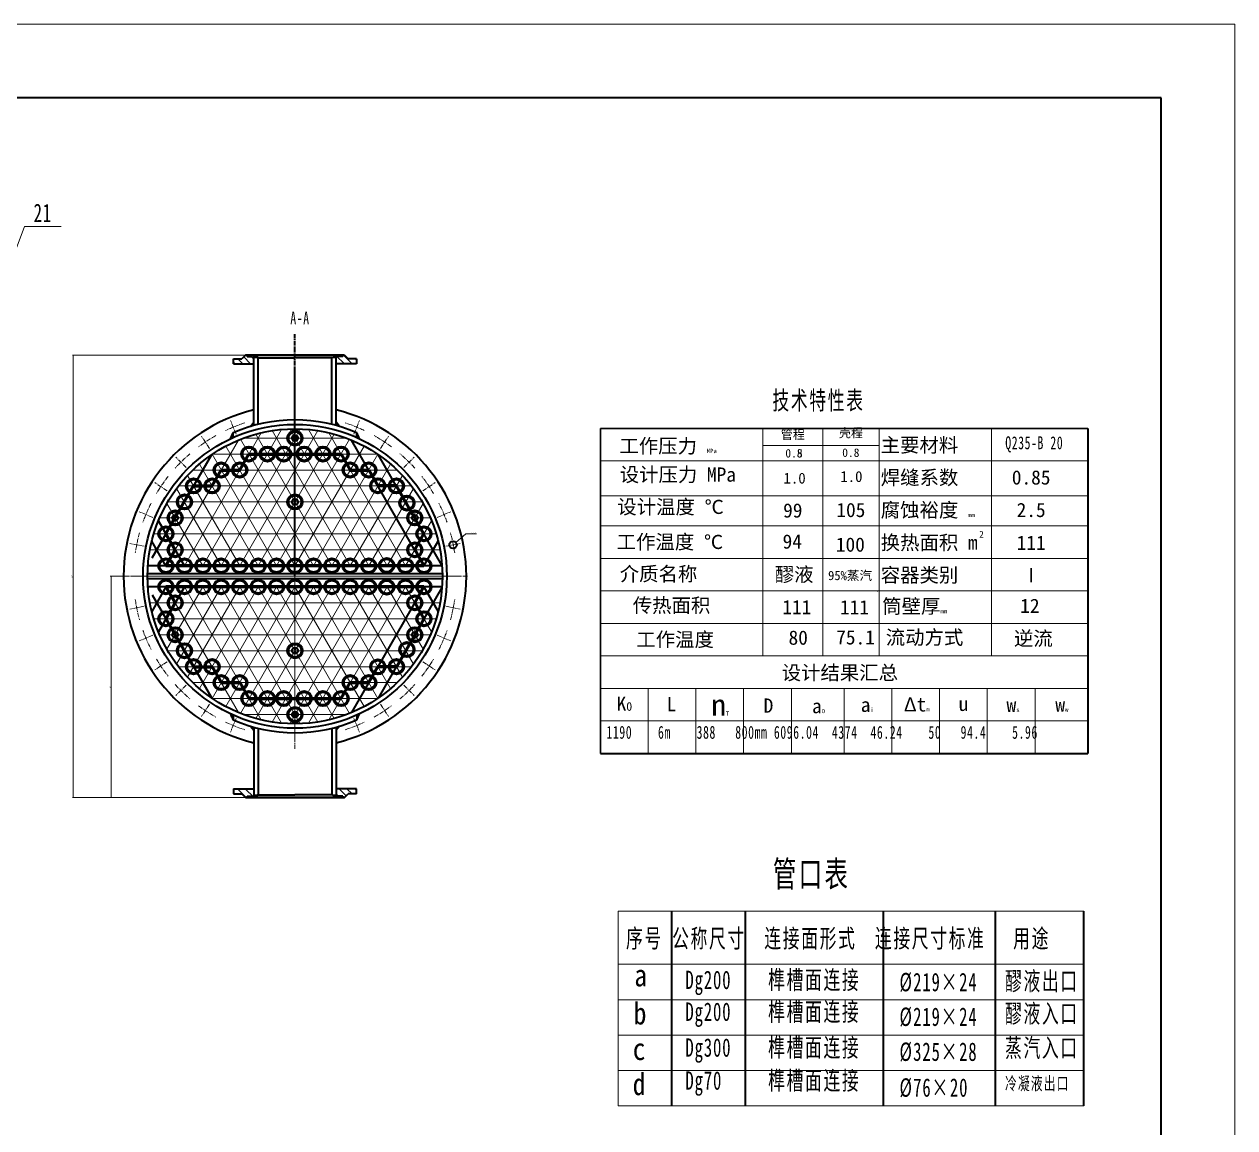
# Model space of a CAD drawing. Header units: millimetres. Extents: x -342 to 8068, y -807 to 5133.
# Drawn here: x 4784 to 8068, y 2140 to 5133 of the extents above; entities that cross this region are included whole.
import ezdxf

# ---------------------------------------------------------------- set-up
doc = ezdxf.new("R2010")
doc.units = ezdxf.units.MM
doc.linetypes.add('点画线', pattern=[18, 12, -2, 2, -2])
doc.layers.get('0').update_dxf_attribs({"lineweight": 35})
for name, color, linetype, lineweight, true_color in [('中心线层', 1, '点画线', 18, 0xff0000), ('剖面线层', 4, 'Continuous', 18, 0x00ffff), ('图层3', 2, 'Continuous', 30, 0xffff00), ('尺寸线层', 3, 'Continuous', 18, 0x00ff00), ('细实线', 7, 'Continuous', 18, 0x002699)]:
    doc.layers.add(name, color=color, linetype=linetype, lineweight=lineweight, true_color=true_color)
for name, color, linetype, lineweight in [('粗实线', 7, 'Continuous', 18), ('粗实线层', 7, 'Continuous', 35), ('细实线层', 7, 'Continuous', 18)]:
    doc.layers.add(name, color=color, linetype=linetype, lineweight=lineweight)
doc.styles.add('3.5', font='')
doc.styles.add('4', font='')
doc.styles.get("Standard").update_dxf_attribs({"font": 'txt.shx', "width": 0.85, "bigfont": 'gbcbig.shx'})
doc.styles.add('标准', font='', dxfattribs={"width": 0.667})
doc.styles.get('3.5').set_extended_font_data('宋体')
doc.styles.get('4').set_extended_font_data('宋体')
doc.styles.get('标准').set_extended_font_data('宋体')
doc.dimstyles.new('标准', dxfattribs={"dimtxt": 3.5, "dimasz": 4, "dimexe": 2, "dimexo": 0, "dimtad": 1, "dimdsep": 46, "dimtxsty": '标准', "dimcen": 0, "dimdle": 6, "dimazin": 2, "dimtfac": 0.707107, "dimtdec": 3, "dimtmove": 0, "dimatfit": 3, "dimfxl": 1, "dimtolj": 1, "dimlwd": -1, "dimlwe": -1, "dimarcsym": 1})
pattern_1 = [(45, (0, 0), (-2.1213203, 2.1213203), [])]

# ---------------------------------------------------------------- blocks, each defined once
blk = doc.blocks.new('*X25')
at = {"layer": '尺寸线层', "linetype": 'Continuous'}
for points in [[(4916.5, 4235.7), (4917, 4231.7), (4916, 4231.7)], [(4916.5, 3035.7), (4917, 3039.7), (4916, 3039.7)]]:
    blk.add_hatch(color=0, dxfattribs=at).paths.add_polyline_path(points, flags=0)
at = {"layer": '尺寸线层', "color": 0, "linetype": 'Continuous'}
for p, q in [((5518.2, 4235.7), (4914.5, 4235.7)), ((4916.5, 4235.7), (4916.5, 3035.7)), ((5518.2, 3035.7), (4914.5, 3035.7))]:
    blk.add_line(p, q, dxfattribs=at)
at = {"layer": '尺寸线层', "color": 0, "linetype": 'Continuous', "insert": (4914.1, 3635.7), "char_height": 3.5, "width": 11.456, "attachment_point": 5, "rotation": 90, "line_spacing_factor": 1.15057, "style": '标准'}
blk.add_mtext('\\T1.1;1200', dxfattribs=at)
blk = doc.blocks.new('*X26')
at = {"layer": '尺寸线层', "linetype": 'Continuous'}
for points in [[(5019.1, 3635.7), (5019.6, 3631.7), (5018.6, 3631.7)], [(5019.1, 3035.7), (5019.6, 3039.7), (5018.6, 3039.7)]]:
    blk.add_hatch(color=0, dxfattribs=at).paths.add_polyline_path(points, flags=0)
at = {"layer": '尺寸线层', "color": 0, "linetype": 'Continuous'}
for p, q in [((5050.2, 3635.7), (5017.1, 3635.7)), ((5019.1, 3635.7), (5019.1, 3035.7)), ((5384.2, 3035.7), (5017.1, 3035.7))]:
    blk.add_line(p, q, dxfattribs=at)
at = {"layer": '尺寸线层', "color": 0, "linetype": 'Continuous', "insert": (5016.7, 3335.7), "char_height": 3.5, "width": 8.592, "attachment_point": 5, "rotation": 90, "line_spacing_factor": 1.15057, "style": '标准'}
blk.add_mtext('\\T1.1;600', dxfattribs=at)
blk = doc.blocks.new('*X27')
at = {"layer": '尺寸线层', "linetype": 'Continuous'}
blk.add_hatch(color=0, dxfattribs=at).paths.add_polyline_path([(5954.5, 3727.5), (5957.2, 3730.5), (5957.8, 3729.8)], flags=0)
at = {"layer": '尺寸线层', "color": 0, "linetype": 'Continuous'}
for p, q in [((5954.5, 3727.5), (5981.7, 3751.2)), ((5981.7, 3751.2), (6010.4, 3751.2))]:
    blk.add_line(p, q, dxfattribs=at)
at = {"layer": '尺寸线层', "color": 0, "linetype": 'Continuous', "insert": (6003.8, 3753.6), "char_height": 3.5, "width": 19.675, "attachment_point": 5, "line_spacing_factor": 1.15057, "style": '标准'}
blk.add_mtext('\\T1.1;32×%%C20', dxfattribs=at)
blk = doc.blocks.new('*X57')
at = {"layer": '细实线层', "lineweight": 18}
h = blk.add_hatch(color=256, dxfattribs=at)
edge = h.paths.add_edge_path(flags=0)
edge.add_arc((0, 0), 5, 0, 360)
at = {"layer": '细实线层'}
for p, q in [((0, 0), (342.4, 914)), ((342.4, 914), (442.4, 914))]:
    blk.add_line(p, q, dxfattribs=at)
at = {"layer": '细实线层', "lineweight": 18, "insert": (392.4, 926), "char_height": 50, "width": 81.828, "attachment_point": 8, "line_spacing_factor": 1.15057, "style": '标准'}
blk.add_mtext('\\T1.1;21', dxfattribs=at)
blk = doc.blocks.new('*X89')
at = {"layer": '粗实线层'}
for p, q in [((400.5, 277), (-400.5, 277)), ((400.5, -277), (400.5, 277))]:
    blk.add_line(p, q, dxfattribs=at)
at = {"layer": '细实线层'}
for p, q in [((420.5, 297), (-420.5, 297)), ((420.5, -297), (420.5, 297))]:
    blk.add_line(p, q, dxfattribs=at)

msp = doc.modelspace()

# ---------------------------------------------------------------- hatches: boundary and pattern name
at = {"layer": '剖面线层'}
h = msp.add_hatch(dxfattribs=at)
h.set_pattern_fill('ANSI37', color=256, scale=0.01, style=0)
h.paths.add_polyline_path([(5418.168, 4228.007), (5413.075, 4231.267), (5406.168, 4235.688), (5406.168, 4228.007)], flags=0)
h = msp.add_hatch(dxfattribs=at)
h.set_pattern_fill('ANSI37', color=256, scale=0.01, style=0)
h.paths.add_polyline_path([(5618.168, 4228.007), (5623.262, 4231.267), (5630.168, 4235.688), (5630.168, 4228.007)], flags=0)
h = msp.add_hatch(dxfattribs=at)
h.set_pattern_fill('ANSI37', color=256, scale=0.01, style=0)
edge = h.paths.add_edge_path(flags=0)
edge.add_line((5397.757, 4042.231), (5401.499, 4047.142))
edge.add_line((5401.499, 4047.142), (5406.17, 4053.27))
edge.add_line((5406.17, 4053.27), (5406.17, 4044.628))
edge.add_arc((5518.168, 3635.688), 424, 105.316327, 106.498422)
h = msp.add_hatch(dxfattribs=at)
h.set_pattern_fill('ANSI37', color=256, scale=0.01, style=0)
edge = h.paths.add_edge_path(flags=0)
edge.add_line((5638.58, 4042.231), (5634.838, 4047.142))
edge.add_line((5634.838, 4047.142), (5630.167, 4053.27))
edge.add_line((5630.167, 4053.27), (5630.167, 4044.628))
edge.add_arc((5518.168, 3635.688), 424, 73.501578, 74.683673)
at = {"layer": '剖面线层', "lineweight": 35}
h = msp.add_hatch(dxfattribs=at)
h.set_pattern_fill('ANSI37', color=256, scale=0.01, style=0)
edge = h.paths.add_edge_path(flags=0)
edge.add_line((5343.106, 4008.645), (5344.473, 4011.637))
edge.add_line((5344.473, 4011.637), (5350.668, 4025.2))
edge.add_line((5350.668, 4025.2), (5350.668, 4012.102))
edge.add_arc((5518.168, 3635.688), 412, 113.988508, 115.144884)
h = msp.add_hatch(dxfattribs=at)
h.set_pattern_fill('UserPattern', color=256, scale=3, angle=45, style=0, pattern_type=0)
h.set_pattern_definition(pattern_1)
edge = h.paths.add_edge_path(flags=0)
edge.add_arc((5518.174, 4010.588), 8, 0, 360)
h = msp.add_hatch(dxfattribs=at)
h.set_pattern_fill('ANSI37', color=256, scale=0.01, style=0)
edge = h.paths.add_edge_path(flags=0)
edge.add_line((5693.231, 4008.645), (5691.864, 4011.637))
edge.add_line((5691.864, 4011.637), (5685.668, 4025.2))
edge.add_line((5685.668, 4025.2), (5685.668, 4012.102))
edge.add_arc((5518.168, 3635.688), 412, 64.855116, 66.011492)
h = msp.add_hatch(dxfattribs=at)
h.set_pattern_fill('ANSI37', color=256, scale=0.01, style=0)
edge = h.paths.add_edge_path(flags=0)
edge.add_line((5343.106, 3262.731), (5344.473, 3259.739))
edge.add_line((5344.473, 3259.739), (5350.668, 3246.176))
edge.add_line((5350.668, 3246.176), (5350.668, 3259.273))
edge.add_arc((5518.168, 3635.688), 412, 244.855116, 246.011492)
h = msp.add_hatch(dxfattribs=at)
h.set_pattern_fill('UserPattern', color=256, scale=3, angle=45, style=0, pattern_type=0)
h.set_pattern_definition(pattern_1)
edge = h.paths.add_edge_path(flags=0)
edge.add_arc((5518.174, 3260.788), 8, 0, 360)
h = msp.add_hatch(dxfattribs=at)
h.set_pattern_fill('ANSI37', color=256, scale=0.01, style=0)
edge = h.paths.add_edge_path(flags=0)
edge.add_line((5693.231, 3262.731), (5691.864, 3259.739))
edge.add_line((5691.864, 3259.739), (5685.668, 3246.176))
edge.add_line((5685.668, 3246.176), (5685.668, 3259.273))
edge.add_arc((5518.168, 3635.688), 412, 293.988508, 295.144884)
at = {"layer": '剖面线层'}
h = msp.add_hatch(dxfattribs=at)
h.set_pattern_fill('ANSI37', color=256, scale=0.01, style=0)
edge = h.paths.add_edge_path(flags=0)
edge.add_line((5397.757, 3229.145), (5401.499, 3224.234))
edge.add_line((5401.499, 3224.234), (5406.17, 3218.105))
edge.add_line((5406.17, 3218.105), (5406.17, 3226.747))
edge.add_arc((5518.168, 3635.688), 424, 253.501578, 254.683673)
h = msp.add_hatch(dxfattribs=at)
h.set_pattern_fill('ANSI37', color=256, scale=0.01, style=0)
edge = h.paths.add_edge_path(flags=0)
edge.add_line((5638.58, 3229.145), (5634.838, 3224.234))
edge.add_line((5634.838, 3224.234), (5630.167, 3218.105))
edge.add_line((5630.167, 3218.105), (5630.167, 3226.747))
edge.add_arc((5518.168, 3635.688), 424, 285.316327, 286.498422)
h = msp.add_hatch(dxfattribs=at)
h.set_pattern_fill('ANSI37', color=256, scale=0.01, style=0)
h.paths.add_polyline_path([(5418.168, 3043.369), (5413.075, 3040.109), (5406.168, 3035.688), (5406.168, 3043.369)], flags=0)
h = msp.add_hatch(dxfattribs=at)
h.set_pattern_fill('ANSI37', color=256, scale=0.01, style=0)
h.paths.add_polyline_path([(5618.168, 3043.369), (5623.262, 3040.109), (5630.168, 3035.688), (5630.168, 3043.369)], flags=0)

# ---------------------------------------------------------------- linework, layer by layer
for p, q in [((6540.964, 2199.689), (6540.964, 2727.689)), ((6740.456, 2199.689), (6740.456, 2727.689)), ((7114.67, 2199.689), (7114.67, 2727.689)), ((7418.532, 2199.689), (7418.532, 2727.689))]:
    msp.add_line(p, q)
at = {"layer": '中心线层', "lineweight": 35}
msp.add_line((5518.168, 4100.688), (5518.168, 4293.123), dxfattribs=at)
at = {"layer": '中心线层'}
for p, q in [((5518.168, 3167.688), (5518.168, 4193.744)), ((5518.168, 4052.794), (5518.168, 4092.931)), ((5518.168, 4076.554), (5518.168, 3194.821)), ((5358.549, 4021.043), (5343.189, 4058.126)), ((5677.788, 4021.043), (5693.148, 4058.126)), ((5286.437, 3982.499), (5264.138, 4015.872)), ((5540.174, 4010.588), (5496.174, 4010.588)), ((5529.174, 4010.588), (5507.174, 4010.588)), ((5518.168, 4035.688), (5518.168, 3235.688)), ((5518.174, 4032.588), (5518.174, 3988.588)), ((5518.174, 4021.588), (5518.174, 3999.588)), ((5749.9, 3982.499), (5772.199, 4015.872)), ((5223.23, 3930.626), (5194.848, 3959.008)), ((5813.107, 3930.626), (5841.489, 3959.008)), ((5171.358, 3867.419), (5137.984, 3889.719)), ((5864.979, 3867.419), (5898.353, 3889.719)), ((5518.168, 3859.388), (5518.168, 3815.388)), ((5132.813, 3795.307), (5095.73, 3810.667)), ((5193.17, 3816.088), (5193.17, 3772.088)), ((5540.168, 3837.388), (5496.168, 3837.388)), ((5843.168, 3816.092), (5843.168, 3772.092)), ((5903.524, 3795.307), (5940.607, 3810.667)), ((5215.17, 3794.088), (5171.17, 3794.088)), ((5865.168, 3794.092), (5821.168, 3794.092)), ((5109.077, 3717.061), (5069.711, 3724.892)), ((5927.26, 3717.061), (5966.626, 3724.892)), ((5986.168, 3635.688), (5050.168, 3635.688)), ((5959.035, 3635.688), (5077.302, 3635.688)), ((5918.168, 3635.688), (5118.168, 3635.688)), ((5109.077, 3554.315), (5069.711, 3546.484)), ((5927.26, 3554.315), (5966.626, 3546.484)), ((5193.17, 3455.287), (5193.17, 3499.287)), ((5843.168, 3455.284), (5843.168, 3499.284)), ((5132.813, 3476.068), (5095.73, 3460.708)), ((5215.17, 3477.287), (5171.17, 3477.287)), ((5518.168, 3411.988), (5518.168, 3455.988)), ((5865.168, 3477.284), (5821.168, 3477.284)), ((5903.524, 3476.068), (5940.607, 3460.708)), ((5540.168, 3433.988), (5496.168, 3433.988)), ((5171.358, 3403.956), (5137.984, 3381.657)), ((5864.979, 3403.956), (5898.353, 3381.657)), ((5223.23, 3340.75), (5194.848, 3312.368)), ((5813.107, 3340.75), (5841.489, 3312.368)), ((5286.437, 3288.877), (5264.138, 3255.504)), ((5749.9, 3288.877), (5772.199, 3255.504)), ((5540.174, 3260.788), (5496.174, 3260.788)), ((5518.174, 3238.788), (5518.174, 3282.788)), ((5358.549, 3250.332), (5343.189, 3213.25)), ((5677.788, 3250.332), (5693.148, 3213.25))]:
    msp.add_line(p, q, dxfattribs=at)
at = {"layer": '中心线层', "lineweight": 18}
for start, end in [(108.081845, 115.442255), (64.557745, 71.918155), (119.331845, 126.692255), (53.307745, 60.668155), (130.581845, 137.942255), (42.057745, 49.418155), (141.831845, 149.192255), (30.807745, 38.168155), (153.081845, 160.442255), (19.557745, 26.918155), (164.331845, 171.692255), (8.307745, 15.668155), (188.307745, 195.668155), (344.331845, 351.692255), (199.557745, 206.918155), (333.081845, 340.442255), (210.807745, 218.168155), (321.831845, 329.192255), (222.057745, 229.418155), (310.581845, 317.942255), (233.307745, 240.668155), (299.331845, 306.692255), (244.557745, 251.918155), (288.081845, 295.442255)]:
    msp.add_arc((5518.168, 3635.688), 437.867, start, end, dxfattribs=at)
at = {"layer": '剖面线层'}
for p, q in [((5355.467, 4211.688), (5351.168, 4215.986)), ((5376.68, 4211.688), (5362.68, 4225.688)), ((5397.893, 4211.688), (5379.031, 4230.55)), ((5406.168, 4224.626), (5399.107, 4231.688)), ((5652.452, 4211.688), (5630.168, 4233.971)), ((5631.239, 4211.688), (5630.168, 4212.758)), ((5673.665, 4211.688), (5649.665, 4235.688)), ((5685.168, 4221.398), (5680.878, 4225.688)), ((5385.954, 3035.688), (5361.954, 3059.688)), ((5406.168, 3036.686), (5383.167, 3059.688)), ((5406.168, 3057.9), (5404.38, 3059.688)), ((5656.947, 3040.466), (5637.726, 3059.688)), ((5672.939, 3045.688), (5658.939, 3059.688)), ((5685.168, 3054.671), (5680.152, 3059.688)), ((5354.741, 3045.688), (5351.168, 3049.26)), ((5636.512, 3039.688), (5630.168, 3046.032))]:
    msp.add_line(p, q, dxfattribs=at)
at = {"layer": '图层3', "color": 0, "lineweight": 30}
for p, q in [((6346.725, 4036.944), (7669.217, 4036.944)), ((6346.725, 3155.282), (6346.725, 4036.944))]:
    msp.add_line(p, q, dxfattribs=at)
at = {"layer": '粗实线', "lineweight": 18}
for p, q in [((6476.243, 3331.615), (6476.243, 3155.282)), ((6605.76, 3331.615), (6605.76, 3155.282)), ((6735.278, 3331.615), (6735.278, 3155.282)), ((6864.795, 3331.615), (6864.795, 3155.282)), ((7007.971, 3331.615), (7007.971, 3155.282)), ((7137.489, 3331.615), (7137.489, 3155.282)), ((7267.006, 3331.615), (7267.006, 3155.282)), ((7396.524, 3331.615), (7396.524, 3155.282)), ((7526.041, 3331.615), (7526.041, 3155.282))]:
    msp.add_line(p, q, dxfattribs=at)
at = {"layer": '粗实线'}
for p, q in [((6394.67, 2199.689), (6394.67, 2727.689)), ((6394.67, 2727.689), (7658.532, 2727.689)), ((7658.532, 2583.689), (6394.67, 2583.689)), ((7658.532, 2487.689), (6394.67, 2487.689)), ((7658.532, 2391.689), (6394.67, 2391.689)), ((7658.532, 2295.689), (6394.67, 2295.689)), ((7658.532, 2199.689), (6394.67, 2199.689))]:
    msp.add_line(p, q, dxfattribs=at)
at = {"layer": '粗实线层'}
for p, q in [((5351.168, 4225.688), (5374.168, 4225.688)), ((5351.168, 4211.688), (5406.168, 4211.688)), ((5384.168, 4235.688), (5374.168, 4225.688)), ((5384.168, 4235.688), (5384.168, 4235.688)), ((5518.168, 4235.688), (5384.168, 4235.688)), ((5384.168, 4235.688), (5518.168, 4235.688)), ((5388.715, 4231.688), (5388.715, 4235.688)), ((5388.715, 4231.688), (5400.715, 4231.688)), ((5400.715, 4235.688), (5400.715, 4231.688)), ((5418.168, 4228.007), (5406.168, 4235.688)), ((5418.168, 4228.007), (5518.168, 4228.007)), ((5518.168, 4235.688), (5652.168, 4235.688)), ((5652.168, 4235.688), (5518.168, 4235.688)), ((5618.168, 4228.007), (5518.168, 4228.007)), ((5685.168, 4211.688), (5630.168, 4211.688)), ((5635.622, 4235.688), (5635.622, 4231.688)), ((5647.622, 4231.688), (5635.622, 4231.688)), ((5647.622, 4231.688), (5647.622, 4235.688)), ((5652.168, 4235.688), (5662.168, 4225.688)), ((5652.168, 4235.688), (5652.168, 4235.688)), ((5685.168, 4225.688), (5662.168, 4225.688)), ((5685.168, 4225.688), (5685.168, 4211.688)), ((7669.217, 4036.944), (7669.217, 3155.282)), ((5868.168, 3664.188), (5671.268, 4005.229)), ((5917.002, 3666.207), (5744.016, 3965.828)), ((5218.168, 3664.188), (5147.632, 3786.361)), ((5168.168, 3664.188), (5129.661, 3730.884)), ((5868.168, 3664.188), (5906.675, 3730.884)), ((5917.152, 3664.188), (5119.185, 3664.188)), ((5917.152, 3664.188), (5158.468, 3664.188)), ((5917.152, 3664.188), (5201.768, 3664.188)), ((5917.152, 3664.188), (5245.068, 3664.188)), ((5917.152, 3664.188), (5288.368, 3664.188)), ((5917.152, 3664.188), (5331.668, 3664.188)), ((5917.152, 3664.188), (5374.968, 3664.188)), ((5917.152, 3664.188), (5418.268, 3664.188)), ((5918.168, 3642.688), (5118.168, 3642.688)), ((5918.168, 3628.688), (5118.168, 3628.688)), ((5917.152, 3607.188), (5119.185, 3607.188)), ((5168.168, 3607.188), (5129.661, 3540.492)), ((5218.168, 3607.188), (5147.632, 3485.014)), ((5917.152, 3607.188), (5158.468, 3607.188)), ((5917.152, 3607.188), (5201.768, 3607.188)), ((5917.152, 3607.188), (5245.068, 3607.188)), ((5917.152, 3607.188), (5288.368, 3607.188)), ((5917.152, 3607.188), (5331.668, 3607.188)), ((5917.152, 3607.188), (5374.968, 3607.188)), ((5917.152, 3607.188), (5418.268, 3607.188)), ((5868.168, 3607.188), (5671.268, 3266.147)), ((5917.002, 3605.168), (5744.016, 3305.547)), ((5868.168, 3607.188), (5906.675, 3540.492)), ((6346.725, 3155.282), (7669.217, 3155.282)), ((5351.168, 3059.688), (5406.168, 3059.688)), ((5685.168, 3059.688), (5630.168, 3059.688)), ((5685.168, 3045.688), (5685.168, 3059.688)), ((5351.168, 3045.688), (5374.168, 3045.688)), ((5384.168, 3035.688), (5374.168, 3045.688)), ((5384.168, 3035.688), (5384.168, 3035.688)), ((5518.168, 3035.688), (5384.168, 3035.688)), ((5384.168, 3035.688), (5518.168, 3035.688)), ((5388.715, 3039.688), (5388.715, 3035.688)), ((5388.715, 3039.688), (5400.715, 3039.688)), ((5400.715, 3035.688), (5400.715, 3039.688)), ((5418.168, 3043.369), (5406.168, 3035.688)), ((5418.168, 3043.369), (5518.168, 3043.369)), ((5618.168, 3043.369), (5518.168, 3043.369)), ((5518.168, 3035.688), (5652.168, 3035.688)), ((5652.168, 3035.688), (5518.168, 3035.688)), ((5647.622, 3039.688), (5635.622, 3039.688)), ((5635.622, 3035.688), (5635.622, 3039.688)), ((5647.622, 3039.688), (5647.622, 3035.688)), ((5652.168, 3035.688), (5662.168, 3045.688)), ((5652.168, 3035.688), (5652.168, 3035.688)), ((5685.168, 3045.688), (5662.168, 3045.688)), ((7658.532, 2199.689), (7658.532, 2727.689))]:
    msp.add_line(p, q, dxfattribs=at)
at = {"layer": '粗实线层', "lineweight": 35}
for p, q in [((5351.168, 4211.688), (5351.168, 4225.688)), ((5384.168, 4235.688), (5652.168, 4235.688)), ((5406.17, 4044.628), (5406.168, 4235.688)), ((5418.168, 4047.692), (5418.168, 4228.007)), ((5618.168, 4047.692), (5618.168, 4228.007)), ((5630.168, 4044.633), (5630.168, 4235.688)), ((5518.168, 3635.688), (5518.168, 4193.744)), ((5343.106, 4008.645), (5350.668, 4025.2)), ((5350.668, 4012.102), (5350.668, 4025.2)), ((5685.668, 4012.102), (5685.668, 4025.2)), ((5130.673, 3685.836), (5292.33, 3965.835)), ((5130.673, 3585.54), (5292.33, 3305.541)), ((5343.106, 3262.731), (5350.668, 3246.176)), ((5350.668, 3259.273), (5350.668, 3246.176)), ((5685.668, 3259.273), (5685.668, 3246.176)), ((5406.168, 3226.743), (5406.168, 3035.688)), ((5418.168, 3223.684), (5418.168, 3043.369)), ((5618.168, 3223.684), (5618.168, 3043.369)), ((5630.168, 3226.743), (5630.168, 3035.688)), ((5351.168, 3059.688), (5351.168, 3045.688)), ((5384.168, 3035.688), (5652.168, 3035.688))]:
    msp.add_line(p, q, dxfattribs=at)
at = {"layer": '粗实线层', "color": 4}
for p, q in [((5397.757, 4042.231), (5406.17, 4053.27)), ((5638.58, 4042.231), (5630.167, 4053.27)), ((5397.757, 3229.145), (5406.17, 3218.105)), ((5638.58, 3229.145), (5630.167, 3218.105))]:
    msp.add_line(p, q, dxfattribs=at)
at = {"layer": '粗实线层', "color": 2, "lineweight": 60}
for p, q in [((5368.164, 3923.988), (5393.174, 3967.288)), ((5393.174, 3967.288), (5643.174, 3967.288)), ((5643.174, 3967.288), (5668.168, 3923.995)), ((5293.168, 3880.694), (5318.168, 3923.995)), ((5318.168, 3923.995), (5368.164, 3923.988)), ((5668.168, 3923.995), (5718.164, 3923.988)), ((5718.164, 3923.988), (5742.796, 3881.327)), ((5168.17, 3750.788), (5243.171, 3880.689)), ((5243.171, 3880.689), (5293.172, 3880.688)), ((5793.165, 3880.688), (5743.165, 3880.688)), ((5868.17, 3750.788), (5793.165, 3880.688)), ((5193.168, 3707.489), (5168.17, 3750.788)), ((5843.168, 3707.488), (5868.17, 3750.788)), ((5168.168, 3664.188), (5193.168, 3707.489)), ((5842.267, 3709.047), (5868.168, 3664.188)), ((5868.168, 3664.188), (5168.168, 3664.188)), ((5868.168, 3607.188), (5168.168, 3607.188)), ((5168.168, 3607.188), (5193.168, 3563.887)), ((5842.267, 3562.329), (5868.168, 3607.188)), ((5193.168, 3563.887), (5168.17, 3520.588)), ((5843.168, 3563.888), (5868.17, 3520.588)), ((5168.17, 3520.588), (5243.171, 3390.687)), ((5868.17, 3520.588), (5793.165, 3390.688)), ((5243.171, 3390.687), (5293.172, 3390.688)), ((5293.168, 3390.681), (5318.168, 3347.38)), ((5718.164, 3347.388), (5742.796, 3390.049)), ((5793.165, 3390.688), (5743.165, 3390.688)), ((5318.168, 3347.38), (5368.164, 3347.388)), ((5368.164, 3347.388), (5393.174, 3304.088)), ((5643.174, 3304.088), (5668.168, 3347.38)), ((5668.168, 3347.38), (5718.164, 3347.388)), ((5393.174, 3304.088), (5643.174, 3304.088))]:
    msp.add_line(p, q, dxfattribs=at)
at = {"layer": '粗实线层', "lineweight": 35}
for centre, radius in [((5518.168, 3635.688), 412), ((5518.174, 4010.588), 8), ((5518.174, 3837.378), 8), ((5193.176, 3794.078), 8), ((5843.174, 3794.081), 8), ((5193.176, 3477.298), 8), ((5843.174, 3477.294), 8), ((5518.174, 3433.998), 8), ((5518.174, 3260.788), 8)]:
    msp.add_circle(centre, radius, dxfattribs=at)
at = {"layer": '粗实线层'}
for centre, radius in [((5518.168, 3635.688), 400), ((5946.943, 3720.976), 10)]:
    msp.add_circle(centre, radius, dxfattribs=at)
at = {"layer": '粗实线层', "color": 2, "lineweight": 60}
for centre in [(5518.174, 4010.588), (5393.174, 3967.288), (5443.168, 3967.297), (5487.557, 3967.157), (5543.163, 3967.288), (5594.14, 3967.157), (5643.163, 3967.288), (5318.168, 3923.995), (5368.164, 3923.988), (5668.168, 3923.995), (5718.164, 3923.988), (5243.171, 3880.689), (5293.165, 3880.688), (5742.796, 3881.327), (5793.165, 3880.688), (5218.171, 3837.388), (5518.168, 3837.388), (5821.935, 3834.451), (5193.17, 3794.088), (5843.168, 3794.092), (5168.17, 3750.788), (5868.17, 3750.788), (5193.168, 3707.488), (5843.168, 3707.488), (5168.168, 3664.188), (5218.168, 3664.188), (5268.168, 3664.188), (5318.168, 3664.188), (5368.168, 3664.188), (5418.168, 3664.188), (5468.168, 3664.188), (5518.168, 3664.188), (5568.168, 3664.188), (5618.168, 3664.188), (5667.71, 3664.188), (5718.168, 3664.188), (5766.919, 3664.789), (5818.168, 3664.188), (5868.168, 3664.188), (5168.168, 3607.188), (5218.168, 3607.188), (5268.168, 3607.188), (5318.168, 3607.188), (5368.168, 3607.188), (5418.168, 3607.188), (5468.168, 3607.188), (5518.168, 3607.188), (5568.168, 3607.188), (5618.168, 3607.188), (5667.71, 3607.188), (5718.168, 3607.188), (5766.919, 3606.587), (5818.168, 3607.188), (5868.168, 3607.188), (5193.168, 3563.888), (5843.168, 3563.888), (5168.17, 3520.588), (5868.17, 3520.588), (5193.17, 3477.287), (5843.168, 3477.284), (5218.171, 3433.988), (5518.168, 3433.988), (5821.935, 3436.925), (5243.171, 3390.687), (5293.165, 3390.688), (5742.796, 3390.049), (5793.165, 3390.688), (5318.168, 3347.38), (5368.164, 3347.388), (5668.168, 3347.38), (5718.164, 3347.388), (5393.174, 3304.088), (5443.168, 3304.079), (5487.557, 3304.219), (5543.163, 3304.088), (5594.14, 3304.219), (5643.163, 3304.088), (5518.174, 3260.788)]:
    msp.add_circle(centre, 19, dxfattribs=at)
at = {"layer": '粗实线层', "lineweight": 35}
for radius, start, end in [(465, 103.937317, 256.062683), (465, 283.937317, 76.062683), (424, 66.731084, 113.268916), (424, 246.731084, 293.268916), (424, 246.731084, 293.268916)]:
    msp.add_arc((5518.168, 3635.688), radius, start, end, dxfattribs=at)
at = {"layer": '细实线', "color": 0}
for p, q in [((6787.556, 4036.944), (6787.556, 3419.781)), ((6949.816, 4036.944), (6949.816, 3419.781)), ((7102.84, 4036.944), (7102.84, 3419.781)), ((7407.733, 4036.944), (7407.733, 3419.781)), ((6787.556, 3990.65), (7102.84, 3990.65)), ((6346.725, 3948.778), (7669.217, 3948.778)), ((6346.725, 3854.254), (7669.217, 3854.254)), ((6346.725, 3772.445), (7669.217, 3772.445)), ((6346.725, 3684.279), (7669.217, 3684.279)), ((6346.725, 3596.113), (7669.217, 3596.113)), ((7098.457, 3594.515), (7098.457, 3596.319)), ((7098.457, 3594.515), (7098.457, 3596.319)), ((6346.725, 3507.947), (7669.217, 3507.947)), ((6346.725, 3419.781), (7669.217, 3419.781)), ((6346.725, 3331.615), (7669.217, 3331.615)), ((6346.725, 3243.449), (7669.217, 3243.449))]:
    msp.add_line(p, q, dxfattribs=at)
at = {"layer": '细实线层'}
for p, q in [((5218.168, 3664.188), (5426.509, 4025.044)), ((5268.168, 3664.188), (5481.692, 4034.021)), ((5318.168, 3664.188), (5532.506, 4035.431)), ((5368.168, 3664.188), (5579.888, 4030.897)), ((5568.168, 3664.188), (5370.09, 4007.269)), ((5657.632, 4010.588), (5378.705, 4010.588)), ((5618.168, 3664.188), (5411.971, 4021.333)), ((5418.168, 3664.188), (5624.366, 4021.333)), ((5668.168, 3664.188), (5456.449, 4030.897)), ((5468.168, 3664.188), (5666.247, 4007.269)), ((5718.168, 3664.188), (5503.831, 4035.431)), ((5768.168, 3664.188), (5554.645, 4034.021)), ((5818.168, 3664.188), (5609.828, 4025.044)), ((5168.168, 3664.188), (5365.068, 4005.229)), ((5518.168, 3664.188), (5330.636, 3989.003)), ((5518.168, 3664.188), (5705.701, 3989.003)), ((5468.168, 3664.188), (5293.538, 3966.658)), ((5741.868, 3967.288), (5294.469, 3967.288)), ((5568.168, 3664.188), (5742.799, 3966.658)), ((5368.168, 3664.188), (5226.552, 3909.475)), ((5795.447, 3923.988), (5240.89, 3923.988)), ((5418.168, 3664.188), (5258.808, 3940.208)), ((5618.168, 3664.188), (5777.529, 3940.208)), ((5668.168, 3664.188), (5809.785, 3909.475)), ((5834.357, 3880.688), (5201.98, 3880.688)), ((5318.168, 3664.188), (5196.979, 3874.094)), ((5718.168, 3664.188), (5839.358, 3874.094)), ((5268.168, 3664.188), (5170.461, 3833.423)), ((5863.592, 3837.388), (5172.745, 3837.388)), ((5768.168, 3664.188), (5865.876, 3833.423)), ((5885.469, 3794.088), (5150.868, 3794.088)), ((5818.168, 3664.188), (5888.705, 3786.361)), ((5901.251, 3750.788), (5135.086, 3750.788)), ((5911.672, 3707.488), (5124.665, 3707.488)), ((5168.168, 3607.188), (5365.068, 3266.147)), ((5268.168, 3607.188), (5170.461, 3437.953)), ((5318.168, 3607.188), (5196.979, 3397.282)), ((5218.168, 3607.188), (5426.509, 3246.331)), ((5368.168, 3607.188), (5226.552, 3361.9)), ((5418.168, 3607.188), (5258.808, 3331.168)), ((5268.168, 3607.188), (5481.692, 3237.354)), ((5468.168, 3607.188), (5293.538, 3304.718)), ((5318.168, 3607.188), (5532.506, 3235.945)), ((5518.168, 3607.188), (5330.636, 3282.373)), ((5368.168, 3607.188), (5579.888, 3240.478)), ((5568.168, 3607.188), (5370.09, 3264.106)), ((5618.168, 3607.188), (5411.971, 3250.043)), ((5418.168, 3607.188), (5624.366, 3250.043)), ((5668.168, 3607.188), (5456.449, 3240.478)), ((5468.168, 3607.188), (5666.247, 3264.106)), ((5718.168, 3607.188), (5503.831, 3235.945)), ((5518.168, 3607.188), (5705.701, 3282.373)), ((5768.168, 3607.188), (5554.645, 3237.354)), ((5568.168, 3607.188), (5742.799, 3304.718)), ((5818.168, 3607.188), (5609.828, 3246.331)), ((5618.168, 3607.188), (5777.529, 3331.168)), ((5668.168, 3607.188), (5809.785, 3361.9)), ((5718.168, 3607.188), (5839.358, 3397.282)), ((5768.168, 3607.188), (5865.876, 3437.953)), ((5818.168, 3607.188), (5888.705, 3485.014)), ((5911.672, 3563.888), (5124.665, 3563.888)), ((5901.251, 3520.588), (5135.086, 3520.588)), ((5885.469, 3477.288), (5150.868, 3477.288)), ((5863.592, 3433.988), (5172.745, 3433.988)), ((5834.357, 3390.688), (5201.98, 3390.688)), ((5795.447, 3347.388), (5240.89, 3347.388)), ((5741.868, 3304.088), (5294.469, 3304.088)), ((5657.632, 3260.788), (5378.705, 3260.788))]:
    msp.add_line(p, q, dxfattribs=at)

# ---------------------------------------------------------------- block references
at = {"layer": '中心线层'}
msp.add_blockref('*X57', (4441.634, 3670.285), dxfattribs=at)
at = {"layer": '尺寸线层'}
msp.add_blockref('*X27', (0, 0), dxfattribs=at)
at = {"layer": '粗实线层', "xscale": 10, "yscale": 10, "zscale": 10}
msp.add_blockref('*X89', (3862.899, 2162.831), dxfattribs=at)

# ---------------------------------------------------------------- texts
at = {"layer": '尺寸线层', "line_spacing_factor": 1.15057, "style": '标准'}
for s, insert, char_height, width, attachment_point in [('\\T1.1;A-A', (5531.732, 4353.808), 35, 85.91924, 2), ('\\T1.1;技术特性表', (6813.519, 4137.992), 50, 4059.50107, 1), ('\\T1.1;Q235-B 20 ', (7445.288, 4015.354), 35, 1909.31638, 1), ('\\T1.1; 1190    6m    388   800mm 6096.04  4374  46.24    50   94.4    5.96', (6345.786, 3230.244), 35, 13234.3163, 1), ('\\T1.1;管口表', (6814.538, 2863.71), 70, 417.30706, 1), ('\\T1.1;序号 公称尺寸  连接面形式  连接尺寸标准   用途    ', (6416.375, 2678.949), 50, 13981.70759, 1), ('\\T1.1;{\\fsimsun|b1|i0|c134|p2; \\fsimsun|b0|i0|c134|p2;\\H1.42857x;Dg200    榫槽面连接}', (6559.91, 2566.359), 35, 5163.88, 1), ('\\T1.1;%%C219×24', (7158.227, 2560.529), 50, 2454.83535, 1), ('\\T1.1;醪液出口', (7444.576, 2563.142), 50, 2366.6285, 1), ('\\T1.1;{\\fsimsun|b1|i0|c134|p2; \\fsimsun|b0|i0|c134|p2;\\H1.42857x;Dg200    榫槽面连接}', (6559.91, 2480.054), 35, 5163.88, 1), ('\\T1.1;%%C219×24', (7158.227, 2466.525), 50, 2454.83535, 1), ('\\T1.1;醪液入口', (7444.576, 2475.076), 50, 2366.6285, 1), ('\\T1.1;{\\fsimsun|b1|i0|c134|p2; \\fsimsun|b0|i0|c134|p2;\\H1.42857x;Dg300    榫槽面连接}', (6559.91, 2382.962), 35, 5163.88, 1), ('\\T1.1;%%C325×28', (7158.227, 2371.646), 50, 2306.29058, 1), ('\\T1.1;蒸汽入口', (7444.576, 2382.231), 50, 2366.6285, 1), ('\\T1.1;{\\fsimsun|b1|i0|c134|p2; \\fsimsun|b0|i0|c134|p2;\\H1.42857x;Dg70     榫槽面连接}', (6559.91, 2293.421), 35, 5163.88, 1), ('\\T1.1;%%C76×20', (7158.227, 2274.432), 50, 2306.29058, 1), ('\\T1.1;冷凝液出口', (7444.576, 2278.009), 35, 2366.6285, 1)]:
    msp.add_mtext(s, dxfattribs=dict(at, insert=insert, char_height=char_height, width=width, attachment_point=attachment_point))
at = {"layer": '粗实线', "lineweight": 18, "char_height": 60, "width": 74.22446, "attachment_point": 1}
for s, insert in [('\\T1;{\\fFangSong|b0|i0|c0|p13;a}', (6438.85, 2583.859)), ('\\T1;{\\fFangSong|b0|i0|c0|p13;b}', (6437.136, 2480.451)), ('\\T1;{\\fFangSong|b0|i0|c0|p13;c}', (6434.313, 2383.962)), ('\\T1;{\\fFangSong|b0|i0|c0|p13;d}', (6434.313, 2288.84))]:
    msp.add_mtext(s, dxfattribs=dict(at, insert=insert))
at = {"layer": '细实线', "color": 0}
for s, insert, char_height, width, attachment_point, style in [('\\T1; {\\H0.5714x;壳程} ', (6965.472, 4023.08), 41.78708, 573.07997, 4, '4'), ('\\T1;  {\\H1.371x; \\fFangSong|b0|i0|c134|p2;\\H0.8753x;工作压力 \\H0.3052x;MPa\\H2.73x; }', (6324.745, 3986.905), 32.14391, 440.83074, 4, '4'), ('\\T1;{\\H0.5714x;管程} ', (6836.277, 4018.864), 41.78708, 573.07997, 4, '4'), ('\\T1;{\\H0.5714x;管程} ', (6836.277, 4018.864), 41.78708, 573.07997, 4, '4'), ('\\T1;  主要材料', (7054.847, 3989.515), 38.5727, 440.83074, 4, '3.5'), ('\\T1;0.5', (6871.968, 3969.245), 22.9599, 220.41537, 5, '3.5'), ('\\T1;0.8', (6871.968, 3969.245), 22.9599, 220.41537, 5, '3.5'), ('\\T1;0.8', (7026.198, 3970.954), 22.9599, 220.41537, 5, '3.5'), ('\\T1; {\\H0.875x;设计压力 MPa}', (6369.221, 3909.455), 44.08307, 440.83074, 4, '4'), ('\\T1;1.0', (6873.658, 3901.647), 29.4358, 220.41537, 5, '3.5'), ('\\T1;1.0', (7027.765, 3906.047), 29.4358, 220.41537, 5, '3.5'), ('\\T1;  焊缝系数', (7054.847, 3901.349), 38.5727, 440.83074, 4, '3.5'), ('\\T1;  焊缝系数', (7054.847, 3901.349), 38.5727, 440.83074, 4, '3.5'), ('\\T1;0.85', (7515.407, 3903.548), 38.5727, 220.41537, 5, '3.5'), ('\\T1;  设计温度 ℃', (6340.186, 3821.918), 38.57269, 440.83074, 4, '3.5'), ('\\T1;99', (6868.739, 3813.986), 38.5727, 220.41537, 5, '3.5'), ('\\T1;105', (7026.3, 3815.367), 38.5727, 220.41537, 5, '3.5'), ('\\T1;  腐蚀裕度 {\\H0.3053x;mm}', (7054.847, 3813.183), 38.57269, 440.83074, 4, '3.5'), ('\\T1;2.5', (7515.407, 3815.382), 38.5727, 220.41537, 5, '3.5'), ('\\T1;  工作温度 ℃', (6338.427, 3726.977), 38.57269, 440.83074, 4, '3.5'), ('\\T1;94', (6867.357, 3729.743), 38.5727, 220.41537, 5, '3.5'), ('\\T1;  换热面积 m', (7054.847, 3725.017), 38.57269, 440.83074, 4, '3.5'), ('\\T1;{\\H0.4762x;2} ', (7380.805, 3749.604), 38.57269, 220.41537, 5, '3.5'), ('\\T1;{\\H0.4762x;2} ', (7380.805, 3749.604), 38.57269, 220.41537, 5, '3.5'), ('\\T1;111', (7515.407, 3726.732), 38.5727, 220.41537, 5, '3.5'), ('\\T1;100', (7024.918, 3721.457), 38.5727, 220.41537, 5, '3.5'), ('\\T1;  介质名称', (6346.725, 3640.196), 38.5727, 440.83074, 4, '3.5'), ('\\T1;醪液', (6872.65, 3638.675), 38.5727, 220.41537, 5, '3.5'), ('\\T1;{\\H1.25x;95%蒸汽}', (7024.094, 3636.394), 20, 220.41537, 5, '3.5'), ('\\T1;  容器类别 ', (7054.847, 3636.851), 38.57269, 440.83074, 4, '3.5'), ('\\T1;Ⅰ', (7515.407, 3639.05), 38.5727, 220.41537, 5, '3.5'), ('\\T1;  传热面积', (6382.041, 3554.747), 38.5727, 440.83074, 4, '3.5'), ('\\T1;111', (6879.507, 3552.065), 38.5727, 220.41537, 5, '3.5'), ('\\T1;111', (7036.057, 3551.851), 38.5727, 220.41537, 5, '3.5'), ('\\T1;  筒壁厚{\\H0.3053x;mm}', (7058.966, 3552.318), 38.57269, 440.83074, 4, '3.5'), ('\\T1;12', (7512.058, 3555.753), 38.5727, 220.41537, 5, '3.5'), ('\\T1;  工作温度', (6391.876, 3462.256), 38.5727, 440.83074, 4, '3.5'), ('\\T1;80', (6883.488, 3469.144), 38.5727, 220.41537, 5, '3.5'), ('\\T1;75.1', (7038.964, 3469.906), 38.5727, 220.41537, 5, '3.5'), ('\\T1;流动方式', (7226.223, 3468.095), 38.5727, 220.41537, 5, '3.5'), ('\\T1;逆流', (7521.38, 3465.222), 38.5727, 220.41537, 5, '3.5'), ('\\T1;  设计结果汇总', (6786.133, 3372.177), 38.57269, 440.83074, 4, '3.5'), ('\\T1;K{\\H0.6105x;0}', (6411.958, 3290.14), 38.57269, 220.41537, 5, '3.5'), ('\\T1;L', (6539.632, 3289.159), 38.5727, 220.41537, 5, '3.5'), ('\\T1;n{\\H0.2x;T}', (6672.003, 3286.87), 58.87163, 220.41537, 5, '3.5'), ('\\T1;D', (6802.761, 3285.139), 38.5727, 220.41537, 5, '3.5'), ('\\T1;a{\\H0.3053x;0}', (6938.715, 3283.409), 38.57269, 220.41537, 5, '3.5'), ('\\T1;a{\\H0.3053x;i}', (7070.901, 3286.999), 38.57269, 220.41537, 5, '3.5'), ('\\T1;Δt{\\H0.3053x;m}', (7205.1, 3288.213), 38.57269, 220.41537, 5, '3.5'), ('\\T1;u', (7332.157, 3289.478), 38.5727, 220.41537, 5, '3.5'), ('\\T1;w{\\H0.3053x;s}', (7466.356, 3287.051), 38.57269, 220.41537, 5, '3.5'), ('\\T1;w{\\H0.3053x;w}', (7598.803, 3287.68), 38.57269, 220.41537, 5, '3.5')]:
    msp.add_mtext(s, dxfattribs=dict(at, insert=insert, char_height=char_height, width=width, attachment_point=attachment_point, style=style))

# ---------------------------------------------------------------- dimensions: what is measured, and where the dimension line sits
at = {"layer": '尺寸线层'}
for base, p1, p2, picture, middle in [((4916.47, 3035.688), (5518.168, 4235.688), (5518.168, 3035.688), '*X25', (4916.47, 3635.688)), ((5019.108, 3035.688), (5050.168, 3635.688), (5384.168, 3035.688), '*X26', (5019.108, 3335.688))]:
    dim = msp.add_linear_dim(base=base, p1=p1, p2=p2, angle=270, dimstyle='标准', override={"dimsah": 1}, dxfattribs=at)
    dim.commit()
    dim.dimension.update_dxf_attribs({"geometry": picture, "text_midpoint": middle})

doc.saveas('drawing.dxf')
